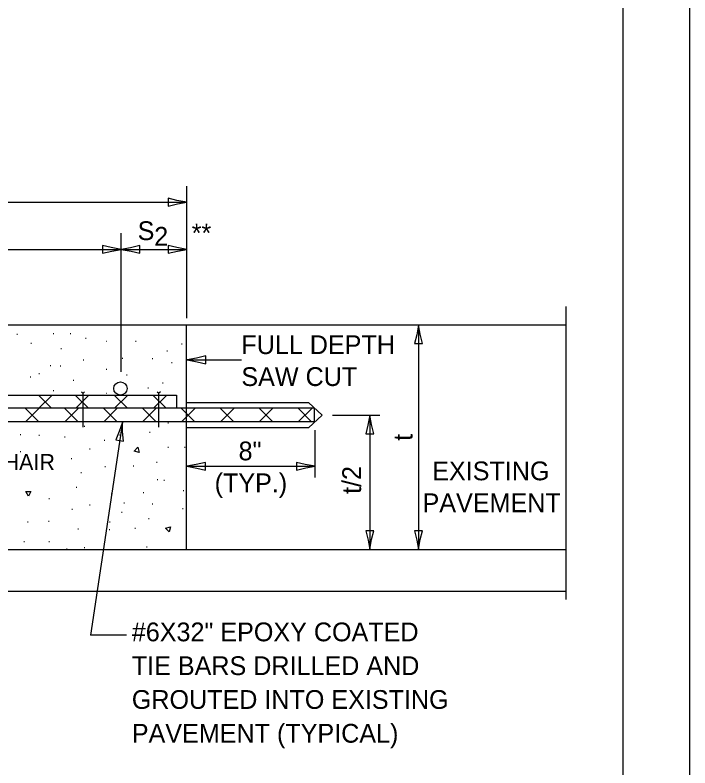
# Model space of a CAD drawing. Extents: x 0 to 2.83, y 0 to 1.83.
# Drawn here: x 2.4142 to 2.8333, y 0.7342 to 1.202 of the extents above; entities that cross this region are included whole.
import ezdxf

# ---------------------------------------------------------------- set-up
doc = ezdxf.new("R2010")
doc.units = 0
for name, color, linetype in [('RD_Pr_Roadway_Dimensions', 7, 'Continuous'), ('RD_Pr_Roadway_Items', 7, 'Continuous'), ('RD_Pr_Roadway_Notes', 7, 'Continuous'), ('SH_General_Details', 7, 'Continuous'), ('SH_Printer_Plotting_Border', 7, 'Continuous')]:
    doc.layers.add(name, color=color, linetype=linetype)

msp = doc.modelspace()

# ---------------------------------------------------------------- linework, layer by layer
at = {"layer": 'RD_Pr_Roadway_Dimensions'}
for p, q in [((2.52086, 1.0136), (2.52086, 1.09573)), ((2.03132, 1.08573), (2.52086, 1.08573)), ((2.48008, 0.98036), (2.48008, 1.06639)), ((2.0721, 1.05639), (2.48008, 1.05639)), ((2.48008, 1.05639), (2.52086, 1.05639)), ((2.66474, 1.00958), (2.66474, 0.86994)), ((2.61122, 0.95347), (2.64079, 0.95347)), ((2.63449, 0.95347), (2.63449, 0.86994)), ((2.60064, 0.91474), (2.60064, 0.94398)), ((2.52077, 0.92162), (2.60064, 0.92162))]:
    msp.add_line(p, q, dxfattribs=at)
for points in [[(2.5092, 1.08817), (2.50919, 1.08573), (2.50919, 1.08329), (2.51503, 1.08472), (2.52086, 1.08573), (2.51464, 1.08686)], [(2.46842, 1.05883), (2.46842, 1.05639), (2.46842, 1.05395), (2.47425, 1.05538), (2.48008, 1.05639), (2.47386, 1.05752)], [(2.49174, 1.05395), (2.49175, 1.05639), (2.49175, 1.05883), (2.48591, 1.0574), (2.48008, 1.05639), (2.4863, 1.05525)], [(2.5092, 1.05883), (2.50919, 1.05639), (2.50919, 1.05395), (2.51503, 1.05538), (2.52086, 1.05639), (2.51464, 1.05752)], [(2.6623, 0.99792), (2.66474, 0.99792), (2.66718, 0.99792), (2.66575, 1.00375), (2.66474, 1.00958), (2.66361, 1.00336)], [(2.63205, 0.94181), (2.63449, 0.94181), (2.63693, 0.94181), (2.6355, 0.94764), (2.63449, 0.95347), (2.63336, 0.94725)], [(2.53243, 0.91918), (2.53243, 0.92162), (2.53243, 0.92406), (2.5266, 0.92263), (2.52077, 0.92162), (2.52699, 0.92049)], [(2.58899, 0.92406), (2.58898, 0.92162), (2.58898, 0.91918), (2.59481, 0.92061), (2.60064, 0.92162), (2.59442, 0.92276)], [(2.63693, 0.8816), (2.63449, 0.8816), (2.63205, 0.8816), (2.63348, 0.87577), (2.63449, 0.86994), (2.63562, 0.87616)], [(2.66718, 0.8816), (2.66474, 0.8816), (2.6623, 0.8816), (2.66373, 0.87577), (2.66474, 0.86994), (2.66587, 0.87616)]]:
    msp.add_lwpolyline(points, close=True, dxfattribs=at)
at = {"layer": 'RD_Pr_Roadway_Items'}
for p, q in [((2.75636, 0.83882), (2.75636, 1.02095)), ((2.03093, 1.00947), (2.52035, 1.00947)), ((2.52035, 1.00947), (2.75636, 1.00947)), ((2.52035, 1.00947), (2.52035, 0.86986)), ((2.41568, 1.00344), (2.41528, 1.00344)), ((2.43817, 1.00394), (2.43777, 1.00394)), ((2.4487, 1.00394), (2.4483, 1.00394)), ((2.42445, 0.99789), (2.42406, 0.99789)), ((2.45827, 1.00092), (2.45787, 1.00092)), ((2.47125, 0.99913), (2.47086, 0.99913)), ((2.48928, 0.99913), (2.48888, 0.99913)), ((2.51799, 0.99745), (2.51759, 0.99745)), ((2.44295, 0.99469), (2.44256, 0.99469)), ((2.5089, 0.99308), (2.5085, 0.99308)), ((2.45683, 0.98762), (2.45644, 0.98762)), ((2.48114, 0.98853), (2.48075, 0.98853)), ((2.49981, 0.98836), (2.49941, 0.98836)), ((2.43641, 0.98409), (2.43602, 0.98409)), ((2.44263, 0.98376), (2.44224, 0.98376)), ((2.51177, 0.98584), (2.51137, 0.98584)), ((2.42924, 0.97904), (2.42884, 0.97904)), ((2.47109, 0.9818), (2.4707, 0.9818)), ((2.4837, 0.97827), (2.4833, 0.97827)), ((2.42397, 0.97703), (2.42358, 0.97703)), ((2.45061, 0.97501), (2.45021, 0.97501)), ((2.50619, 0.97322), (2.50579, 0.97322)), ((2.43817, 0.96845), (2.43777, 0.96845)), ((2.49709, 0.97019), (2.4967, 0.97019)), ((2.04004, 0.96588), (2.51441, 0.96588)), ((2.43688, 0.95763), (2.42864, 0.96588)), ((2.42896, 0.95763), (2.43721, 0.96588)), ((2.45975, 0.95763), (2.4515, 0.96588)), ((2.45183, 0.95763), (2.46007, 0.96588)), ((2.45533, 0.96785), (2.45638, 0.96702)), ((2.45729, 0.96785), (2.45638, 0.96702)), ((2.45638, 0.9459), (2.45638, 0.96702)), ((2.47125, 0.96683), (2.47086, 0.96683)), ((2.48391, 0.95763), (2.47566, 0.96588)), ((2.47599, 0.95763), (2.48423, 0.96588)), ((2.50807, 0.95763), (2.49982, 0.96588)), ((2.50014, 0.95763), (2.50839, 0.96588)), ((2.50248, 0.96785), (2.50354, 0.96702)), ((2.50445, 0.96785), (2.50354, 0.96702)), ((2.50354, 0.9459), (2.50354, 0.96702)), ((2.51441, 0.96588), (2.51441, 0.95763)), ((2.52026, 0.96135), (2.59641, 0.96135)), ((2.60496, 0.95338), (2.59641, 0.96135)), ((2.51441, 0.95763), (2.04004, 0.95763)), ((2.42876, 0.94938), (2.42051, 0.95763)), ((2.42084, 0.94938), (2.42908, 0.95763)), ((2.60021, 0.95763), (2.43523, 0.95763)), ((2.4532, 0.94938), (2.44496, 0.95763)), ((2.44528, 0.94938), (2.45352, 0.95763)), ((2.47736, 0.94938), (2.46911, 0.95763)), ((2.46944, 0.94938), (2.47768, 0.95763)), ((2.50152, 0.94938), (2.49327, 0.95763)), ((2.49359, 0.94938), (2.50184, 0.95763)), ((2.52568, 0.94938), (2.51743, 0.95763)), ((2.51775, 0.94938), (2.526, 0.95763)), ((2.54984, 0.94938), (2.54159, 0.95763)), ((2.54191, 0.94938), (2.55016, 0.95763)), ((2.574, 0.94938), (2.56575, 0.95763)), ((2.56607, 0.94938), (2.57432, 0.95763)), ((2.59816, 0.94938), (2.58991, 0.95763)), ((2.59023, 0.94938), (2.59846, 0.95762)), ((2.60021, 0.94938), (2.60021, 0.95763)), ((2.60496, 0.95338), (2.59641, 0.94541)), ((2.38413, 0.94938), (2.60021, 0.94938)), ((2.45747, 0.94624), (2.45707, 0.94624)), ((2.50954, 0.94849), (2.50914, 0.94849)), ((2.59641, 0.94541), (2.52026, 0.94541)), ((2.41775, 0.94119), (2.41736, 0.94119)), ((2.42924, 0.94069), (2.42884, 0.94069)), ((2.47939, 0.94092), (2.47899, 0.94092)), ((2.49805, 0.9426), (2.49766, 0.9426)), ((2.44535, 0.93968), (2.44495, 0.93968)), ((2.46982, 0.93756), (2.46942, 0.93756)), ((2.46082, 0.93227), (2.46042, 0.93227)), ((2.48815, 0.93104), (2.49042, 0.93343)), ((2.49125, 0.93017), (2.48815, 0.93104)), ((2.49042, 0.93343), (2.49125, 0.93017)), ((2.50938, 0.93335), (2.50898, 0.93335)), ((2.51977, 0.9332), (2.51938, 0.9332)), ((2.41775, 0.93059), (2.41736, 0.93059)), ((2.44933, 0.92622), (2.44894, 0.92622)), ((2.48784, 0.92174), (2.48745, 0.92174)), ((2.50236, 0.92393), (2.50196, 0.92393)), ((2.45539, 0.91764), (2.455, 0.91764)), ((2.4703, 0.92124), (2.4699, 0.92124)), ((2.50284, 0.91316), (2.50244, 0.91316)), ((2.50698, 0.91283), (2.50659, 0.91283)), ((2.45252, 0.90838), (2.45213, 0.90838)), ((2.49406, 0.90509), (2.49367, 0.90509)), ((2.51895, 0.90626), (2.51855, 0.90626)), ((2.43546, 0.90149), (2.43506, 0.90149)), ((2.4821, 0.89869), (2.48171, 0.89869)), ((2.44981, 0.89476), (2.44942, 0.89476)), ((2.46082, 0.89745), (2.46042, 0.89745)), ((2.49981, 0.89802), (2.49941, 0.89802)), ((2.51863, 0.89516), (2.51823, 0.89516)), ((2.48067, 0.89297), (2.48027, 0.89297)), ((2.49741, 0.88894), (2.49702, 0.88894)), ((2.42238, 0.88685), (2.42198, 0.88685)), ((2.4353, 0.88735), (2.4349, 0.88735)), ((2.47317, 0.88692), (2.47277, 0.88692)), ((2.45348, 0.88264), (2.45309, 0.88264)), ((2.47301, 0.88204), (2.47261, 0.88204)), ((2.48896, 0.88305), (2.48856, 0.88305)), ((2.41998, 0.87457), (2.41959, 0.87457)), ((2.43546, 0.87474), (2.43506, 0.87474)), ((2.44646, 0.87019), (2.44607, 0.87019)), ((2.45747, 0.87104), (2.45707, 0.87104)), ((2.49614, 0.87144), (2.49574, 0.87144)), ((2.03093, 0.86986), (2.52035, 0.86986)), ((2.52035, 0.86986), (2.75636, 0.86986)), ((1.81399, 0.84394), (2.75636, 0.84394))]:
    msp.add_line(p, q, dxfattribs=at)
for points in [[(2.42405, 0.90605), (2.42245, 0.90312), (2.42084, 0.90605), (2.42405, 0.90605)], [(2.51065, 0.88406), (2.50982, 0.8808), (2.50756, 0.88319), (2.51065, 0.88406)]]:
    msp.add_lwpolyline(points, dxfattribs=at)
msp.add_circle((2.47958, 0.96998), 0.00411, dxfattribs=at)
at = {"layer": 'RD_Pr_Roadway_Notes'}
for p, q in [((2.52102, 0.98771), (2.55471, 0.98771)), ((2.48083, 0.94912), (2.46096, 0.81661)), ((2.47415, 0.90429), (2.47375, 0.90429)), ((2.48345, 0.81661), (2.46096, 0.81661))]:
    msp.add_line(p, q, dxfattribs=at)
for points in [[(2.53268, 0.98527), (2.53268, 0.98771), (2.53268, 0.99015), (2.52685, 0.98872), (2.52102, 0.98771), (2.52724, 0.98658)], [(2.47669, 0.93795), (2.4791, 0.93758), (2.48151, 0.93722), (2.48096, 0.9432), (2.48083, 0.94912), (2.47879, 0.94314)]]:
    msp.add_lwpolyline(points, close=True, dxfattribs=at)
at = {"layer": 'SH_General_Details'}
msp.add_line((2.83332, 0), (2.83332, 1.83333), dxfattribs=at)
msp.add_lwpolyline([(0.16667, 1.79166), (2.79166, 1.79166), (2.79166, 0.04167), (0.16667, 0.04167)], close=True, dxfattribs=at)
at = {"layer": 'SH_Printer_Plotting_Border'}
msp.add_lwpolyline([(0, 0), (2.83332, 0), (2.83332, 1.83333), (0, 1.83333)], close=True, dxfattribs=at)

# ---------------------------------------------------------------- texts
at = {"layer": 'RD_Pr_Roadway_Dimensions'}
for s, height, p in [('S', 0.01167, (2.4903, 1.06216)), ('**', 0.011667, (2.52388, 1.06077)), ('2', 0.01167, (2.5006, 1.0587)), ('8"', 0.011667, (2.553, 0.92533)), ('(TYP.)', 0.011667, (2.53812, 0.9055))]:
    msp.add_text(s, height=height, dxfattribs=at).set_placement(p)
for s, height, p in [('t', 0.01167, (2.66099, 0.93744)), ('t/2', 0.011667, (2.62906, 0.90443))]:
    msp.add_text(s, height=height, rotation=90, dxfattribs=at).set_placement(p)
at = {"layer": 'RD_Pr_Roadway_Notes'}
for s, height, p in [('FULL DEPTH', 0.011667, (2.55472, 0.99134)), ('SAW CUT', 0.011667, (2.55472, 0.97151)), ('SUPPORT CHAIR', 0.0100008, (2.32897, 0.91923)), ('EXISTING', 0.011667, (2.67325, 0.91292)), ('PAVEMENT', 0.011667, (2.66725, 0.89309)), ('#6X32" EPOXY COATED', 0.0116667, (2.48668, 0.81287)), ('TIE BARS DRILLED AND ', 0.0116667, (2.48668, 0.79187)), ('GROUTED INTO EXISTING ', 0.0116667, (2.48668, 0.77087)), ('PAVEMENT (TYPICAL)', 0.0116667, (2.48668, 0.74987))]:
    msp.add_text(s, height=height, dxfattribs=at).set_placement(p)

doc.saveas('drawing.dxf')
